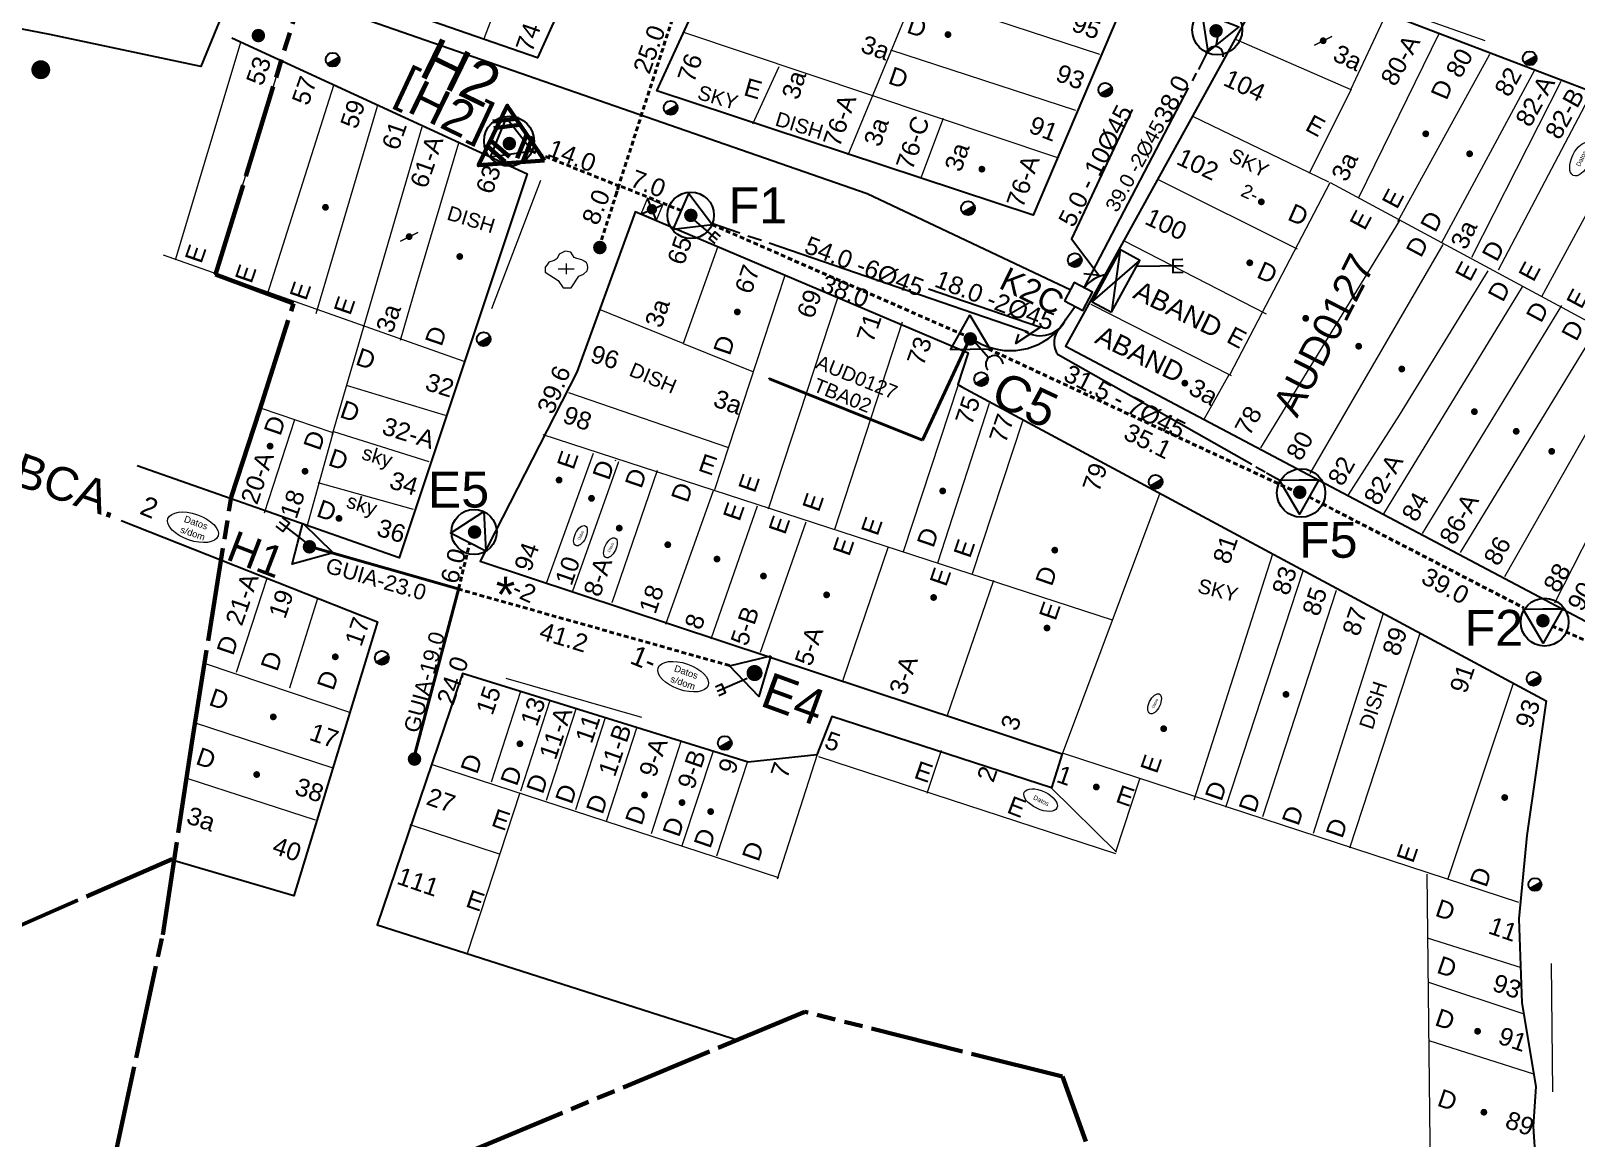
# Model space of a CAD drawing. Header units: inches. Extents: x 1659 to 2293, y 398 to 978.
# Drawn here: x 1875.3 to 2040.2, y 529.5 to 647.6 of the extents above; entities that cross this region are included whole.
import ezdxf

# ---------------------------------------------------------------- set-up
doc = ezdxf.new("R2010")
doc.units = ezdxf.units.IN
doc.header["$MEASUREMENT"] = 0
for name, pattern in [('TLSIGC_002', [0.8, 0.5, -0.3]), ('TLSIGC_004', [7, 4, -1, 1, -1]), ('TLSIGC_007', [28, 10, -1, 10, -1, 2, -1, 2, -1])]:
    doc.linetypes.add(name, pattern=pattern)
for name, color, linetype, lineweight in [('APUNTADOR EXISTENTE SECUNDARIO', 82, 'Continuous', 40), ('CABLE EXISTENTE AEREO SECUNDARIO', 82, 'TLSIGC_002', 40), ('CABLE EXISTENTE SUBTERRANEO SECUNDARIO', 82, 'Continuous', 40), ('CABLE PROYECTADO AEREO SECUNDARIO', 1, 'TLSIGC_002', 80), ('CAJA DE DISTRIBUCION EXISTENTE', 92, 'Continuous', 30), ('CAJA DE EMPALMES EXISTENTE PRINCIPAL', 82, 'Continuous', 30), ('CANALIZACION P.V.C. ALIGERADA EXISTENTE', 132, 'Continuous', 30), ('CANALIZACION TRADICIONAL EXISTENTE', 132, 'Continuous', 30), ('CASETA TELEFONICA LADATEL', 82, 'Continuous', 15), ('CLASIFICACION TIPO COMERCIAL TERCERA', 156, 'Continuous', 9), ('CLASIFICACION TIPO RESIDENCIAL C', 156, 'Continuous', 9), ('CLASIFICACION TIPO RESIDENCIAL D', 156, 'Continuous', 9), ('CLASIFICACION TIPO RESIDENCIAL E', 156, 'Continuous', 9), ('CLIENTES COMERCIALES TERCERA', 82, 'TLSIGC_004', 9), ('CLIENTES EXISTENTES DE DATOS', 7, 'Continuous', 13), ('CLIENTES RESIDENCIALES D', 82, 'TLSIGC_004', 9), ('CLIENTES RESIDENCIALES E', 82, 'TLSIGC_004', 9), ('CONEXION A TIERRA  DE TERMINAL EXISTENTE', 82, 'Continuous', 30), ('DESMONTAJES', 1, 'Continuous', 60), ('DISTRITO', 42, 'TLSIGC_007', 60), ('LINEAS DE ENERGIA DE BAJA TENSION', 102, 'TLSIGC_014', 20), ('LOTIFICACION 2003', 252, 'Continuous', 15), ('MEDIDAS ENTRE POSTES', 82, 'Continuous', 5), ('NOMBRE DE CALLES', 92, 'TLSIGC_017', 5), ('NUMEROS OFICIALES', 92, 'Continuous', 5), ('OBSTACULOS', 82, 'Continuous', 15), ('PLANIMETRIA 2003', 12, 'Continuous', 30), ('PLANO DE DETALLES', 253, 'Continuous', 30), ('POSTE DE ENERGIA ELECTRICA', 82, 'Continuous', 30), ('POSTES EXISTENTES SECUNDARIOS', 82, 'Continuous', 30), ('POZOS TRADICIONALES EXISTENTES', 132, 'Continuous', 30), ('RETENIDAS CON ANCLA EXISTENTESSECUNDARIAS', 82, 'Continuous', 30), ('SOLICITUDES PENSIENTES SIN DOMICILIO', 172, 'Continuous', 13), ('TERMINAL EXISTENTE EN POSTE', 82, 'Continuous', 30), ('TERMINAL PROYECTADA EN POSTE', 1, 'Continuous', 60)]:
    doc.layers.add(name, color=color, linetype=linetype, lineweight=lineweight)
doc.styles.get("Standard").update_dxf_attribs({"font": 'arial.ttf'})
doc.linetypes.add('TLSIGC_014', pattern='A,8,["\\\\\\",Standard,S=1,R=0,X=-1,Y=-0.5],1', length=9)
doc.linetypes.add('TLSIGC_017', pattern='A,0.5,["=",Standard,S=1.6,R=0,X=-0.2,Y=-0.8],0.5', length=1)

# ---------------------------------------------------------------- blocks, each defined once
blk = doc.blocks.new('G$C68750D7C')
at = {"layer": 'CLIENTES EXISTENTES DE DATOS'}
blk.add_ellipse((4.88, 2.45), major_axis=(4.88, 0.02), ratio=0.5027, dxfattribs=at)
at = {"layer": 'CLIENTES EXISTENTES DE DATOS', "insert": (2.85, 3.02), "char_height": 1.231, "width": 5.0142, "attachment_point": 1}
blk.add_mtext('Datos', dxfattribs=at)
blk = doc.blocks.new('DATOS SIN DOMICILIO')
at = {"layer": 'SOLICITUDES PENSIENTES SIN DOMICILIO', "color": 4}
blk.add_ellipse((-479.98, 2029.41), major_axis=(-0.01, 3.12), ratio=0.5027, dxfattribs=at)
at = {"layer": 'SOLICITUDES PENSIENTES SIN DOMICILIO', "color": 4, "insert": (-481.01, 2028.12), "char_height": 0.788, "width": 16.9626, "attachment_point": 1, "rotation": 90}
blk.add_mtext('Datos\\Ps/dom', dxfattribs=at)

msp = doc.modelspace()

# ---------------------------------------------------------------- hatches: boundary and pattern name
at = {"layer": 'CANALIZACION TRADICIONAL EXISTENTE'}
h = msp.add_hatch(color=256, dxfattribs=at)
edge = h.paths.add_edge_path()
edge.add_arc((1876.31, 643.44), 1.01, 0, 360)
at = {"layer": 'CASETA TELEFONICA LADATEL'}
h = msp.add_hatch(color=256, dxfattribs=at)
edge = h.paths.add_edge_path()
edge.add_arc((1941.53, 628.55), 0.559, 0, 360)
at = {"layer": 'CLIENTES COMERCIALES TERCERA'}
h = msp.add_hatch(color=256, dxfattribs=at)
edge = h.paths.add_edge_path()
edge.add_arc((2013.16, 646.53), 0.367, 0, 360)
h = msp.add_hatch(color=256, dxfattribs=at)
edge = h.paths.add_edge_path()
edge.add_arc((1915.62, 625.63), 0.367, 0, 360)
at = {"layer": 'CLIENTES RESIDENCIALES D'}
h = msp.add_hatch(color=256, dxfattribs=at)
edge = h.paths.add_edge_path()
edge.add_arc((1973.12, 647.19), 0.367, 0, 360)
h = msp.add_hatch(color=256, dxfattribs=at)
edge = h.paths.add_edge_path()
edge.add_arc((2028.79, 634.47), 0.367, 0, 360)
h = msp.add_hatch(color=256, dxfattribs=at)
edge = h.paths.add_edge_path()
edge.add_arc((1976.74, 632.83), 0.367, 0, 360)
h = msp.add_hatch(color=256, dxfattribs=at)
edge = h.paths.add_edge_path()
edge.add_arc((2006.56, 629.34), 0.367, 0, 360)
h = msp.add_hatch(color=256, dxfattribs=at)
edge = h.paths.add_edge_path()
edge.add_arc((1921.02, 623.51), 0.367, 0, 360)
h = msp.add_hatch(color=256, dxfattribs=at)
edge = h.paths.add_edge_path()
edge.add_arc((2005.33, 622.84), 0.367, 0, 360)
h = msp.add_hatch(color=256, dxfattribs=at)
edge = h.paths.add_edge_path()
edge.add_arc((1950.64, 617.6), 0.367, 0, 360)
h = msp.add_hatch(color=256, dxfattribs=at)
edge = h.paths.add_edge_path()
edge.add_arc((2016.95, 613.94), 0.367, 0, 360)
h = msp.add_hatch(color=256, dxfattribs=at)
edge = h.paths.add_edge_path()
edge.add_arc((2021.55, 611.51), 0.367, 0, 360)
h = msp.add_hatch(color=256, dxfattribs=at)
edge = h.paths.add_edge_path()
edge.add_arc((1998.4, 610), 0.367, 0, 360)
h = msp.add_hatch(color=256, dxfattribs=at)
edge = h.paths.add_edge_path()
edge.add_arc((2029.3, 606.96), 0.367, 0, 360)
h = msp.add_hatch(color=256, dxfattribs=at)
edge = h.paths.add_edge_path()
edge.add_arc((2033.76, 604.86), 0.367, 0, 360)
h = msp.add_hatch(color=256, dxfattribs=at)
edge = h.paths.add_edge_path()
edge.add_arc((2037.55, 602.72), 0.367, 0, 360)
h = msp.add_hatch(color=256, dxfattribs=at)
edge = h.paths.add_edge_path()
edge.add_arc((1904.51, 600.6), 0.367, 0, 360)
h = msp.add_hatch(color=256, dxfattribs=at)
edge = h.paths.add_edge_path()
edge.add_arc((1972.56, 598.5), 0.367, 0, 360)
h = msp.add_hatch(color=256, dxfattribs=at)
edge = h.paths.add_edge_path()
edge.add_arc((1935.08, 597.71), 0.367, 0, 360)
h = msp.add_hatch(color=256, dxfattribs=at)
edge = h.paths.add_edge_path()
edge.add_arc((1984.52, 592.18), 0.367, 0, 360)
h = msp.add_hatch(color=256, dxfattribs=at)
edge = h.paths.add_edge_path()
edge.add_arc((1971.59, 587.13), 0.367, 0, 360)
h = msp.add_hatch(color=256, dxfattribs=at)
edge = h.paths.add_edge_path()
edge.add_arc((1983.69, 583.87), 0.367, 0, 360)
h = msp.add_hatch(color=256, dxfattribs=at)
edge = h.paths.add_edge_path()
edge.add_arc((1996.14, 573.13), 0.367, 0, 360)
h = msp.add_hatch(color=256, dxfattribs=at)
edge = h.paths.add_edge_path()
edge.add_arc((1927.44, 571.52), 0.367, 0, 360)
h = msp.add_hatch(color=256, dxfattribs=at)
edge = h.paths.add_edge_path()
edge.add_arc((2032.53, 565.79), 0.367, 0, 360)
h = msp.add_hatch(color=256, dxfattribs=at)
edge = h.paths.add_edge_path()
edge.add_arc((1947.8, 564.29), 0.367, 0, 360)
h = msp.add_hatch(color=256, dxfattribs=at)
edge = h.paths.add_edge_path()
edge.add_arc((2030.31, 532.21), 0.367, 0, 360)
at = {"layer": 'CLIENTES RESIDENCIALES E'}
h = msp.add_hatch(color=256, dxfattribs=at)
edge = h.paths.add_edge_path()
edge.add_arc((2024.11, 636.6), 0.367, 0, 360)
h = msp.add_hatch(color=256, dxfattribs=at)
edge = h.paths.add_edge_path()
edge.add_arc((1906.69, 628.76), 0.367, 0, 360)
h = msp.add_hatch(color=256, dxfattribs=at)
edge = h.paths.add_edge_path()
edge.add_arc((2011.3, 616.92), 0.367, 0, 360)
h = msp.add_hatch(color=256, dxfattribs=at)
edge = h.paths.add_edge_path()
edge.add_arc((1900.78, 603.28), 0.367, 0, 360)
h = msp.add_hatch(color=256, dxfattribs=at)
edge = h.paths.add_edge_path()
edge.add_arc((1931.62, 599.66), 0.367, 0, 360)
h = msp.add_hatch(color=256, dxfattribs=at)
edge = h.paths.add_edge_path()
edge.add_arc((1908.13, 595.57), 0.367, 0, 360)
h = msp.add_hatch(color=256, dxfattribs=at)
edge = h.paths.add_edge_path()
edge.add_arc((1938.04, 594.53), 0.367, 0, 360)
h = msp.add_hatch(color=256, dxfattribs=at)
edge = h.paths.add_edge_path()
edge.add_arc((1943.22, 592.76), 0.367, 0, 360)
h = msp.add_hatch(color=256, dxfattribs=at)
edge = h.paths.add_edge_path()
edge.add_arc((1948.47, 591.23), 0.367, 0, 360)
h = msp.add_hatch(color=256, dxfattribs=at)
edge = h.paths.add_edge_path()
edge.add_arc((1953.43, 589.42), 0.367, 0, 360)
h = msp.add_hatch(color=256, dxfattribs=at)
edge = h.paths.add_edge_path()
edge.add_arc((1960.17, 587.41), 0.367, 0, 360)
h = msp.add_hatch(color=256, dxfattribs=at)
edge = h.paths.add_edge_path()
edge.add_arc((1907.74, 580.8), 0.367, 0, 360)
h = msp.add_hatch(color=256, dxfattribs=at)
edge = h.paths.add_edge_path()
edge.add_arc((2009.19, 576.79), 0.367, 0, 360)
h = msp.add_hatch(color=256, dxfattribs=at)
edge = h.paths.add_edge_path()
edge.add_arc((1901.12, 574.39), 0.367, 0, 360)
h = msp.add_hatch(color=256, dxfattribs=at)
edge = h.paths.add_edge_path()
edge.add_arc((1899.35, 568.24), 0.367, 0, 360)
h = msp.add_hatch(color=256, dxfattribs=at)
edge = h.paths.add_edge_path()
edge.add_arc((1988.95, 566.91), 0.367, 0, 360)
h = msp.add_hatch(color=256, dxfattribs=at)
edge = h.paths.add_edge_path()
edge.add_arc((1940.74, 566.06), 0.367, 0, 360)
h = msp.add_hatch(color=256, dxfattribs=at)
edge = h.paths.add_edge_path()
edge.add_arc((1944.74, 565.25), 0.367, 0, 360)
h = msp.add_hatch(color=256, dxfattribs=at)
edge = h.paths.add_edge_path()
edge.add_arc((2029.64, 540.85), 0.367, 0, 360)
at = {"layer": 'POSTE DE ENERGIA ELECTRICA'}
for points in [[(1908.1, 644.88), (1908.15, 644.79), (1908.17, 644.7), (1908.19, 644.62), (1908.2, 644.53), (1908.19, 644.4), (1908.17, 644.32), (1908.14, 644.23), (1908.1, 644.15), (1908.05, 644.07), (1908, 644.01), (1907.94, 643.95), (1907.86, 643.89), (1907.81, 643.86), (1907.72, 643.82), (1907.62, 643.79), (1907.5, 643.78), (1907.41, 643.78), (1907.31, 643.79), (1907.21, 643.82), (1907.15, 643.85), (1907.08, 643.88), (1906.99, 643.95), (1906.91, 644.02), (1906.86, 644.09), (1906.82, 644.14)], [(2035.85, 645.02), (2035.89, 644.93), (2035.92, 644.84), (2035.94, 644.76), (2035.94, 644.67), (2035.94, 644.54), (2035.92, 644.46), (2035.89, 644.37), (2035.84, 644.29), (2035.79, 644.21), (2035.75, 644.15), (2035.68, 644.09), (2035.61, 644.03), (2035.56, 644.01), (2035.47, 643.96), (2035.37, 643.93), (2035.25, 643.92), (2035.15, 643.92), (2035.05, 643.93), (2034.96, 643.96), (2034.89, 643.99), (2034.82, 644.02), (2034.73, 644.09), (2034.66, 644.16), (2034.6, 644.23), (2034.56, 644.28)], [(1990.55, 641.67), (1990.6, 641.58), (1990.62, 641.49), (1990.64, 641.41), (1990.65, 641.32), (1990.64, 641.19), (1990.62, 641.11), (1990.59, 641.02), (1990.55, 640.94), (1990.5, 640.86), (1990.46, 640.8), (1990.39, 640.74), (1990.31, 640.68), (1990.26, 640.65), (1990.17, 640.61), (1990.07, 640.58), (1989.95, 640.57), (1989.86, 640.57), (1989.76, 640.58), (1989.66, 640.61), (1989.6, 640.64), (1989.53, 640.67), (1989.44, 640.74), (1989.36, 640.81), (1989.31, 640.88), (1989.27, 640.93)], [(1944.17, 639.75), (1944.21, 639.66), (1944.24, 639.57), (1944.26, 639.49), (1944.27, 639.4), (1944.26, 639.27), (1944.24, 639.19), (1944.21, 639.1), (1944.17, 639.01), (1944.12, 638.94), (1944.07, 638.88), (1944.01, 638.82), (1943.93, 638.76), (1943.88, 638.73), (1943.79, 638.69), (1943.69, 638.66), (1943.57, 638.64), (1943.47, 638.65), (1943.38, 638.66), (1943.28, 638.69), (1943.21, 638.72), (1943.15, 638.75), (1943.06, 638.81), (1942.98, 638.89), (1942.93, 638.95), (1942.89, 639.01)], [(1975.9, 629.03), (1975.95, 628.95), (1975.97, 628.85), (1975.99, 628.77), (1976, 628.68), (1975.99, 628.55), (1975.97, 628.47), (1975.94, 628.38), (1975.9, 628.3), (1975.85, 628.22), (1975.81, 628.17), (1975.74, 628.1), (1975.66, 628.04), (1975.61, 628.02), (1975.52, 627.97), (1975.42, 627.94), (1975.3, 627.93), (1975.21, 627.93), (1975.11, 627.94), (1975.01, 627.97), (1974.95, 628), (1974.88, 628.03), (1974.79, 628.1), (1974.71, 628.17), (1974.66, 628.24), (1974.62, 628.3)], [(1987.29, 623.49), (1987.34, 623.4), (1987.37, 623.31), (1987.38, 623.23), (1987.39, 623.14), (1987.38, 623.01), (1987.37, 622.93), (1987.34, 622.84), (1987.29, 622.76), (1987.24, 622.68), (1987.2, 622.62), (1987.13, 622.56), (1987.05, 622.5), (1987, 622.47), (1986.92, 622.43), (1986.82, 622.4), (1986.69, 622.38), (1986.6, 622.39), (1986.5, 622.4), (1986.4, 622.43), (1986.34, 622.46), (1986.27, 622.49), (1986.18, 622.55), (1986.11, 622.63), (1986.05, 622.69), (1986.01, 622.75)], [(1924.21, 615.07), (1924.26, 614.98), (1924.29, 614.89), (1924.3, 614.81), (1924.31, 614.72), (1924.3, 614.59), (1924.29, 614.51), (1924.26, 614.42), (1924.21, 614.34), (1924.16, 614.26), (1924.12, 614.2), (1924.05, 614.14), (1923.97, 614.08), (1923.92, 614.06), (1923.84, 614.01), (1923.74, 613.98), (1923.61, 613.97), (1923.52, 613.97), (1923.42, 613.98), (1923.32, 614.01), (1923.26, 614.04), (1923.19, 614.07), (1923.1, 614.14), (1923.03, 614.21), (1922.97, 614.28), (1922.93, 614.33)], [(1977.31, 610.79), (1977.36, 610.7), (1977.39, 610.6), (1977.4, 610.53), (1977.41, 610.44), (1977.4, 610.31), (1977.39, 610.23), (1977.36, 610.14), (1977.31, 610.05), (1977.26, 609.98), (1977.22, 609.92), (1977.15, 609.86), (1977.08, 609.8), (1977.02, 609.77), (1976.94, 609.73), (1976.84, 609.7), (1976.72, 609.68), (1976.62, 609.69), (1976.52, 609.7), (1976.43, 609.73), (1976.36, 609.75), (1976.29, 609.79), (1976.2, 609.85), (1976.13, 609.93), (1976.07, 609.99), (1976.03, 610.05)], [(1995.92, 599.85), (1995.97, 599.77), (1995.99, 599.67), (1996.01, 599.59), (1996.02, 599.5), (1996.01, 599.37), (1995.99, 599.29), (1995.96, 599.2), (1995.92, 599.12), (1995.87, 599.04), (1995.83, 598.98), (1995.76, 598.92), (1995.68, 598.86), (1995.63, 598.84), (1995.54, 598.79), (1995.44, 598.76), (1995.32, 598.75), (1995.23, 598.75), (1995.13, 598.76), (1995.03, 598.79), (1994.97, 598.82), (1994.9, 598.85), (1994.81, 598.92), (1994.73, 598.99), (1994.68, 599.06), (1994.64, 599.11)], [(1913.35, 581.06), (1913.39, 580.97), (1913.42, 580.88), (1913.44, 580.8), (1913.45, 580.71), (1913.44, 580.58), (1913.42, 580.5), (1913.39, 580.41), (1913.35, 580.33), (1913.3, 580.25), (1913.25, 580.19), (1913.19, 580.13), (1913.11, 580.07), (1913.06, 580.04), (1912.97, 580), (1912.87, 579.97), (1912.75, 579.96), (1912.65, 579.96), (1912.55, 579.97), (1912.46, 580), (1912.39, 580.03), (1912.33, 580.06), (1912.23, 580.13), (1912.16, 580.2), (1912.1, 580.27), (1912.06, 580.32)], [(2036.26, 578.82), (2036.31, 578.73), (2036.33, 578.64), (2036.35, 578.56), (2036.36, 578.47), (2036.35, 578.34), (2036.33, 578.26), (2036.3, 578.17), (2036.26, 578.09), (2036.21, 578.01), (2036.17, 577.95), (2036.1, 577.89), (2036.02, 577.83), (2035.97, 577.81), (2035.88, 577.76), (2035.78, 577.73), (2035.66, 577.72), (2035.57, 577.72), (2035.47, 577.73), (2035.37, 577.76), (2035.31, 577.79), (2035.24, 577.82), (2035.15, 577.89), (2035.07, 577.96), (2035.02, 578.03), (2034.98, 578.08)], [(1949.94, 571.97), (1949.98, 571.88), (1950.01, 571.78), (1950.03, 571.71), (1950.04, 571.61), (1950.03, 571.49), (1950.01, 571.4), (1949.98, 571.32), (1949.94, 571.23), (1949.89, 571.16), (1949.84, 571.1), (1949.78, 571.04), (1949.7, 570.98), (1949.65, 570.95), (1949.56, 570.91), (1949.46, 570.88), (1949.34, 570.86), (1949.24, 570.87), (1949.15, 570.88), (1949.05, 570.91), (1948.98, 570.93), (1948.92, 570.97), (1948.83, 571.03), (1948.75, 571.1), (1948.7, 571.17), (1948.66, 571.23)], [(2036.36, 556.85), (2036.4, 556.77), (2036.42, 556.68), (2036.44, 556.61), (2036.45, 556.53), (2036.44, 556.41), (2036.42, 556.33), (2036.39, 556.25), (2036.36, 556.17), (2036.31, 556.1), (2036.27, 556.05), (2036.2, 555.99), (2036.13, 555.93), (2036.09, 555.91), (2036, 555.87), (2035.91, 555.84), (2035.8, 555.82), (2035.71, 555.83), (2035.62, 555.84), (2035.53, 555.87), (2035.47, 555.89), (2035.4, 555.92), (2035.32, 555.98), (2035.25, 556.05), (2035.2, 556.11), (2035.16, 556.17)]]:
    msp.add_hatch(color=256, dxfattribs=at).paths.add_polyline_path(points)
at = {"layer": 'POSTES EXISTENTES SECUNDARIOS'}
h = msp.add_hatch(color=256, dxfattribs=at)
edge = h.paths.add_edge_path()
edge.add_arc((2001.73, 647.59), 0.726, 0, 360)
h = msp.add_hatch(color=256, dxfattribs=at)
edge = h.paths.add_edge_path()
edge.add_arc((1899.53, 647.08), 0.726, 0, 360)
h = msp.add_hatch(color=256, dxfattribs=at)
edge = h.paths.add_edge_path()
edge.add_arc((1926.31, 635.56), 0.726, 0, 360)
h = msp.add_hatch(color=256, dxfattribs=at)
edge = h.paths.add_edge_path()
edge.add_arc((1945.68, 627.9), 0.726, 0, 360)
h = msp.add_hatch(color=256, dxfattribs=at)
edge = h.paths.add_edge_path()
edge.add_arc((1935.97, 624.47), 0.726, 0, 360)
h = msp.add_hatch(color=256, dxfattribs=at)
edge = h.paths.add_edge_path()
edge.add_arc((1975.5, 614.72), 0.726, 0, 360)
h = msp.add_hatch(color=256, dxfattribs=at)
edge = h.paths.add_edge_path()
edge.add_arc((2010.66, 598.36), 0.726, 0, 360)
h = msp.add_hatch(color=256, dxfattribs=at)
edge = h.paths.add_edge_path()
edge.add_arc((1922.6, 594.11), 0.726, 0, 360)
h = msp.add_hatch(color=256, dxfattribs=at)
edge = h.paths.add_edge_path()
edge.add_arc((1904.98, 592.54), 0.726, 0, 360)
h = msp.add_hatch(color=256, dxfattribs=at)
edge = h.paths.add_edge_path()
edge.add_arc((2036.61, 584.65), 0.726, 0, 360)
h = msp.add_hatch(color=256, dxfattribs=at)
edge = h.paths.add_edge_path()
edge.add_arc((1952.48, 579.07), 0.86, 0, 360)
h = msp.add_hatch(color=256, dxfattribs=at)
edge = h.paths.add_edge_path()
edge.add_arc((1916.19, 569.89), 0.726, 0, 360)

# ---------------------------------------------------------------- linework, layer by layer
at = {"layer": 'APUNTADOR EXISTENTE SECUNDARIO'}
for points in [[(1970.42, 603.93), (1975.37, 614.61)], [(1954.07, 610.45), (1954.07, 610.45), (1970.42, 603.93)]]:
    msp.add_lwpolyline(points, dxfattribs=at)
at = {"layer": 'CABLE EXISTENTE AEREO SECUNDARIO'}
for p, q in [((1944.92, 652.6), (1937.66, 630.07)), ((1928.68, 634.77), (1938.21, 630.96)), ((1974.8, 615.14), (1947.85, 626.96)), ((1977.43, 613.65), (2010.23, 598.41)), ((2011.65, 597.86), (2034.59, 586.02)), ((1920.9, 588.07), (1922.1, 592.98)), ((1920.83, 588.04), (1950.03, 579.8)), ((2037.56, 584.11), (2058.54, 574.99))]:
    msp.add_line(p, q, dxfattribs=at)
msp.add_lwpolyline([(1944.65, 628.41), (1938.01, 631.09), (1935.9, 624.5), (1935.9, 624.5)], dxfattribs=at)
at = {"layer": 'CABLE EXISTENTE SUBTERRANEO SECUNDARIO'}
for p, q in [((1920.86, 588.07), (1905.61, 592.4)), ((1920.93, 588.11), (1916.12, 570.03))]:
    msp.add_line(p, q, dxfattribs=at)
at = {"layer": 'CAJA DE DISTRIBUCION EXISTENTE'}
for p, q in [((1990.59, 617.58), (1991.54, 624.21)), ((1988.53, 618.7), (1993.6, 623.07))]:
    msp.add_line(p, q, dxfattribs=at)
msp.add_lwpolyline([(1990.58, 617.57), (1993.6, 623.08), (1991.53, 624.21), (1988.51, 618.69), (1990.58, 617.57)], dxfattribs=at)
at = {"layer": 'CAJA DE EMPALMES EXISTENTE PRINCIPAL'}
for centre, radius in [((2001.85, 647.69), 2.67), ((1926.28, 635.81), 2.67), ((1945.67, 627.91), 2.48), ((2010.81, 598.28), 2.58), ((1922.55, 594.12), 2.41), ((2036.79, 584.5), 2.55)]:
    msp.add_circle(centre, radius, dxfattribs=at)
at = {"layer": 'CANALIZACION P.V.C. ALIGERADA EXISTENTE'}
for p, q in [((2000.82, 645.38), (1999.86, 643.48)), ((1987.66, 620.18), (1998.78, 641.5)), ((1999.62, 643.08), (1999.19, 642.24)), ((1947.82, 627.1), (1950.92, 626.04)), ((1951.77, 625.73), (1953.23, 625.24)), ((1954.03, 624.98), (1981.68, 615.46)), ((1986.61, 618.08), (1985.02, 615.84)), ((1984.89, 613.06), (2005.56, 601.35)), ((2006.96, 600.51), (2005.99, 601.02)), ((2008.53, 599.62), (2007.1, 600.41))]:
    msp.add_line(p, q, dxfattribs=at)
msp.add_lwpolyline([(1986.22, 619.91), (1964.51, 630.21), (1906.44, 650.37), (1897.37, 653.53), (1893.39, 643.77), (1877.27, 647.19), (1866.93, 649.18), (1864.07, 647.43), (1853.86, 649.61)], dxfattribs=at)
for centre, radius, start, end in [((1990.48, 618.13), 3.46, 97, 143), ((1982.97, 618.09), 3.03, 238, 335), ((1979.76, 620.53), 7.06, 239, 321), ((1986.64, 614.33), 2.2, 135, 217)]:
    msp.add_arc(centre, radius, start, end, dxfattribs=at)
at = {"layer": 'CANALIZACION TRADICIONAL EXISTENTE'}
for points in [[(1992.79, 639.19), (1986.31, 625.39), (1989.26, 621.47), (1987.61, 621.68)], [(1971.03, 620.07), (1983, 615.99), (1980.36, 614.24), (1980.7, 615.23)]]:
    msp.add_lwpolyline(points, dxfattribs=at)
at = {"layer": 'CASETA TELEFONICA LADATEL'}
msp.add_lwpolyline([(1942, 627.39), (1942.69, 629.02), (1941.07, 629.72), (1940.37, 628.09), (1942, 627.39)], dxfattribs=at)
at = {"layer": 'CLIENTES COMERCIALES TERCERA'}
for p, q in [((2012.24, 646.06), (2014.09, 647)), ((1914.7, 625.16), (1916.55, 626.09))]:
    msp.add_line(p, q, dxfattribs=at)
for points in [[(2012.24, 646.06), (2014.09, 647), (2012.24, 646.06), (2012.24, 646.06)], [(1914.7, 625.16), (1916.55, 626.09), (1914.7, 625.16), (1914.7, 625.16)]]:
    msp.add_lwpolyline(points, dxfattribs=at)
at = {"layer": 'CONEXION A TIERRA  DE TERMINAL EXISTENTE'}
for p, q in [((1948.54, 625.28), (1945.86, 627.57)), ((1998.21, 622.52), (1993.24, 622.44)), ((1948.49, 577.12), (1951.69, 578.53))]:
    msp.add_line(p, q, dxfattribs=at)
for points in [[(1948.85, 625.64), (1948.26, 626.14), (1947.64, 625.41), (1948.23, 624.91)], [(1998.2, 623.19), (1997.11, 623.17), (1997.13, 621.82), (1998.22, 621.84)], [(1948.68, 576.69), (1949.39, 577), (1949, 577.87), (1948.3, 577.56)]]:
    msp.add_lwpolyline(points, dxfattribs=at)
at = {"layer": 'DESMONTAJES'}
for p, q in [((1924.56, 637.9), (1927.32, 638.25)), ((1924.65, 637.21), (1927.4, 637.56)), ((1927.15, 633.99), (1928.19, 636.57)), ((1923.79, 635.44), (1925.88, 633.61)), ((1924.24, 635.96), (1926.33, 634.14)), ((1927.8, 633.73), (1928.83, 636.31))]:
    msp.add_line(p, q, dxfattribs=at)
at = {"layer": 'DISTRITO'}
msp.add_line((1890.34, 559.22), (1870.16, 550.42), dxfattribs=at)
msp.add_lwpolyline([(2226.88, 566.93), (2215.4, 551.72), (2073.47, 516.51), (2067.35, 514.18), (2045.86, 508.96), (2034.65, 494.4), (1997.32, 502.74), (1985.34, 536.01), (1957.83, 542.94), (1912.01, 523.82), (1884.17, 527.27), (1889.32, 551.15), (1892.43, 571.64), (1896.62, 597.84), (1899.67, 607.19), (1903.29, 618.51), (1894.96, 621.58), (1903.34, 648.9), (1910.61, 669.72), (1919.85, 668.48), (1957.32, 750.72)], dxfattribs=at)
at = {"layer": 'LINEAS DE ENERGIA DE BAJA TENSION'}
for p, q in [((2019.03, 650.57), (2030.43, 646.54)), ((1924.46, 617.97), (1929.68, 631.66)), ((1925.94, 578.53), (1940.43, 574.37)), ((2037.68, 534.39), (2037.54, 548.07))]:
    msp.add_line(p, q, dxfattribs=at)
at = {"layer": 'LOTIFICACION 2003'}
for p, q in [((1985.86, 691.09), (1962.45, 634.33)), ((1923.61, 646.76), (1926.54, 654.33)), ((1989.34, 645.08), (1969.5, 651.56)), ((1897.66, 646.44), (1890.66, 623.12)), ((1944.9, 647.43), (1984.71, 634.11)), ((2025.53, 647.35), (2016.92, 629.77)), ((1986.76, 639.09), (1967.03, 645.54)), ((2030.92, 645.06), (2021.08, 627.22)), ((1952.29, 637.65), (1955.1, 643.79)), ((2035.71, 643.39), (2025.79, 624.97)), ((1907.53, 641.74), (1900.47, 619.44)), ((2038.51, 642.18), (2028.98, 623.4)), ((2016.15, 641.37), (2011.65, 632.35)), ((2041.81, 640.99), (2031.83, 622.07)), ((1912.19, 639.51), (1905.67, 617.4)), ((1970.21, 631.82), (1972.65, 638.26)), ((1999.16, 638.52), (2013.74, 631.47)), ((2047.04, 638.76), (2036.45, 619.22)), ((1907.41, 604.45), (1917, 637.36)), ((1995.63, 631.7), (2010.37, 624.34)), ((2006.51, 603.09), (2021.33, 627.34)), ((1991.86, 625.23), (2007.09, 617.41)), ((1889.37, 623.68), (1921.46, 612.35)), ((2011.78, 600.36), (2025.95, 624.81)), ((1955.68, 621.37), (1948.22, 598.63)), ((2019.62, 596.05), (2034.44, 620.29)), ((1961.32, 619.08), (1953.93, 596.56)), ((1988.35, 618.42), (2003.33, 610.81)), ((2023.77, 593.97), (2038.62, 618.3)), ((1968.24, 616.49), (1961.02, 594.38)), ((2027.83, 591.92), (2042.49, 616.01)), ((1944.86, 614.23), (1952.36, 611.19)), ((2032.54, 589.36), (2046.61, 614.15)), ((2003.09, 610.89), (2000.41, 606.13)), ((2037.9, 586.57), (2050.6, 611.63)), ((1908.91, 609.78), (1919.45, 606.57)), ((1932.61, 608.99), (1949.59, 603.16)), ((1974.2, 609.81), (1968.33, 591.99)), ((1896.68, 597.55), (1899.98, 607.66)), ((1907.42, 604.73), (1899.87, 607.29)), ((1977.5, 607.83), (1972.01, 590.78)), ((1900.18, 596.17), (1903.43, 606.13)), ((1981.09, 605.93), (1975.72, 589.64)), ((1904.76, 594.84), (1907.54, 604.85)), ((1907.53, 604.84), (1917.72, 601.63)), ((1929.89, 604.51), (1990.66, 584.76)), ((1930.26, 588.65), (1935.31, 602.54)), ((1933.05, 587.74), (1938, 601.65)), ((1937.28, 586.58), (1942.11, 600.7)), ((1937.63, 601.78), (1937.6, 601.68)), ((1905.88, 599.41), (1916.06, 596.54)), ((1943.01, 584.29), (1948.09, 598.56)), ((1985.35, 570.45), (1995.76, 598.31)), ((1947.85, 582.71), (1952.79, 596.91)), ((1953.13, 581.28), (1957.99, 595.21)), ((1961.9, 578.23), (1966.79, 592.56)), ((2007.74, 591.74), (1999.36, 565.52)), ((1900.42, 589.16), (1897.15, 579.13)), ((1973.05, 574.47), (1978, 588.99)), ((2011, 589.94), (2002.75, 564.71)), ((2014.53, 587.87), (2006.67, 563.72)), ((1905.83, 587.02), (1902.86, 577.45)), ((2019.54, 585.31), (2012.1, 561.94)), ((2023.5, 583.39), (2015.98, 560.39)), ((1909.4, 574.82), (1893.77, 580.09)), ((2033.42, 577.95), (2026.47, 557.1)), ((1927.5, 577.09), (1924.37, 567.42)), ((1930.64, 576.15), (1927.5, 566.45)), ((1933.42, 575.2), (1930.24, 565.46)), ((1936.55, 574.28), (1933.38, 564.48)), ((1907.52, 568.92), (1892.6, 573.8)), ((1939.93, 573.28), (1936.66, 563.24)), ((1944.66, 571.87), (1941.44, 561.93)), ((1948.01, 570.64), (1944.72, 560.63)), ((1972.38, 570.8), (1970.87, 566.23)), ((1951.71, 569.62), (1948.42, 559.53)), ((1959.16, 570.39), (1954.89, 557.08)), ((1959.31, 570.15), (1991, 559.83)), ((1985.43, 570.51), (2034, 554.64)), ((1905.62, 563.36), (1892.03, 567.8)), ((1927.42, 566.29), (1921.82, 549.14)), ((1984.08, 566.85), (1991.12, 559.96)), ((1915.69, 562.9), (1925.21, 559.79)), ((2024.22, 557.61), (2024.77, 510.55)), ((2034.31, 547.63), (2024.31, 550.8)), ((2034.5, 542.7), (2024.44, 546.04)), ((2035.63, 536.29), (2024.46, 539.83))]:
    msp.add_line(p, q, dxfattribs=at)
for points in [[(2003.89, 646.65), (2016.13, 641.34), (2019.86, 649.3)], [(1901.88, 644.16), (1894.84, 621.52), (1894.84, 621.52)], [(1920.87, 635.62), (1916.42, 620.55), (1916.42, 620.55), (1914.67, 614.55)], [(2003.22, 610.96), (2013.92, 631.41), (2050.53, 611.66)], [(1948.57, 624.57), (1944.86, 614.23), (1935.95, 617.86)], [(2015.87, 598.09), (2021.32, 606.59), (2030.78, 621.99)], [(1918.08, 569.32), (1955.04, 557.24), (1955.04, 557.24)], [(1991.04, 559.98), (1993.59, 567.78), (1993.59, 567.78)]]:
    msp.add_lwpolyline(points, dxfattribs=at)
at = {"layer": 'OBSTACULOS'}
for p, q in [((1931.52, 622.18), (1933.23, 622.18)), ((1932.37, 622.75), (1932.37, 621.61))]:
    msp.add_line(p, q, dxfattribs=at)
msp.add_lwpolyline([(1930.13, 622.39), (1930.14, 621.85), (1931.54, 620.94), (1932.07, 620.16), (1932.91, 620.18), (1933.73, 621.41), (1934.24, 621.61), (1934.62, 622), (1934.69, 622.31), (1934.67, 622.61), (1934.54, 622.85), (1934.36, 622.97), (1934.04, 623.15), (1933.53, 623.31), (1933.23, 623.41), (1932.89, 623.96), (1932.26, 624.08), (1931.64, 623.76), (1931.41, 623.29), (1931.1, 623.08), (1930.51, 622.91), (1930.32, 622.6), (1930.13, 622.39)], dxfattribs=at)
at = {"layer": 'PLANIMETRIA 2003'}
for points in [[(1943.65, 720.64), (1960.36, 713.34), (1929.3, 644.71), (1899.28, 655.14)], [(1973.75, 709.89), (2011.07, 695.72), (1982.22, 627.91), (1942.04, 641.18), (1973.56, 709.87)], [(2007.88, 654.23), (1985.65, 613.94), (2044.26, 582.97), (2071.96, 629.58), (2008.31, 653.88)], [(1896.7, 646.85), (1928.21, 632.34), (1914.55, 591.36), (1886.61, 601.18)], [(1939.77, 628.34), (1933.52, 611.17), (1923.21, 591.01), (1985.31, 570.44), (1984.16, 566.83), (1960.71, 574.42), (1959.14, 570.33), (1951.79, 569.57), (1921.31, 579.02), (1912.21, 552.2), (1950.85, 539.85)], [(1939.74, 628.33), (1975.29, 613.25), (1974.18, 609.85), (1974.6, 609.6), (2036.94, 576.11), (2034.9, 561.72), (2034.05, 552.85), (2034.37, 543.89), (2035.87, 534.96), (2035.58, 530.69), (2036.07, 523.03), (2036.53, 514.79), (2036.25, 506.76), (2035.17, 494.5)], [(1884.87, 595.34), (1912.24, 584.54), (1903.3, 555.29), (1890.58, 559.04)]]:
    msp.add_lwpolyline(points, dxfattribs=at)
at = {"layer": 'PLANO DE DETALLES'}
for p, q in [((1940.41, 628.07), (1942.66, 629.02)), ((1941.07, 629.68), (1941.99, 627.34))]:
    msp.add_line(p, q, dxfattribs=at)
at = {"layer": 'POSTE DE ENERGIA ELECTRICA'}
for centre, radius in [((1907.46, 644.51), 0.74), ((2035.2, 644.65), 0.74), ((1989.91, 641.3), 0.74), ((1943.53, 639.38), 0.74), ((1975.26, 628.66), 0.74), ((1986.65, 623.12), 0.74), ((1923.57, 614.7), 0.74), ((1976.67, 610.42), 0.74), ((1995.28, 599.48), 0.74), ((1912.71, 580.69), 0.74), ((2035.62, 578.45), 0.74), ((1949.3, 571.6), 0.74), ((2035.76, 556.51), 0.689)]:
    msp.add_circle(centre, radius, dxfattribs=at)
at = {"layer": 'POZOS TRADICIONALES EXISTENTES'}
msp.add_lwpolyline([(1985.57, 618.79), (1987.52, 617.76), (1988.55, 619.71), (1986.6, 620.73), (1985.57, 618.79)], dxfattribs=at)
at = {"layer": 'RETENIDAS CON ANCLA EXISTENTESSECUNDARIAS'}
for p, q in [((2001.73, 645.9), (2002.12, 648.15)), ((1977.45, 612.71), (1975.94, 614.42))]:
    msp.add_line(p, q, dxfattribs=at)
for centre, start, end in [((2001.58, 644.99), 350, 170), ((1978.07, 612.02), 0, 221)]:
    msp.add_arc(centre, 0.924, start, end, dxfattribs=at)
at = {"layer": 'TERMINAL EXISTENTE EN POSTE'}
msp.add_line((1901.75, 595.19), (1905.11, 592.61), dxfattribs=at)
for points in [[(2000.24, 649.54), (2004.16, 648), (2000.88, 645.37), (2000.56, 647.46), (2000.24, 649.54)], [(1926, 638.32), (1928.77, 634.74), (1924.29, 634.12), (1925.15, 636.23), (1926, 638.32)], [(1943.81, 626.39), (1945.48, 630.25), (1948, 626.88), (1945.9, 626.63), (1943.81, 626.39)], [(1973.4, 613.56), (1975.46, 617.24), (1977.62, 613.62), (1975.5, 613.59), (1973.4, 613.56)], [(2012.71, 599.69), (2010.63, 596.02), (2008.49, 599.65), (2010.61, 599.67), (2012.71, 599.69)], [(1901.4, 594.73), (1902.14, 594.17), (1902.84, 595.08), (1902.1, 595.65)], [(1923.79, 592.09), (1920.05, 594.01), (1923.58, 596.31), (1923.69, 594.19), (1923.79, 592.09)], [(1904.28, 595.07), (1907.5, 591.89), (1903.14, 590.68), (1903.71, 592.88), (1904.28, 595.07)], [(2038.71, 585.93), (2036.64, 582.27), (2034.5, 585.89), (2036.61, 585.91), (2038.71, 585.93)], [(1954.22, 580.9), (1952.92, 576.56), (1949.8, 579.85), (1952.02, 580.38), (1954.22, 580.9)]]:
    msp.add_lwpolyline(points, dxfattribs=at)
at = {"layer": 'TERMINAL PROYECTADA EN POSTE'}
msp.add_lwpolyline([(1930.05, 633.76), (1923.03, 633.25), (1926.08, 639.59), (1928.07, 636.67), (1930.05, 633.76)], dxfattribs=at)

# ---------------------------------------------------------------- block references
at = {"layer": 'CLIENTES EXISTENTES DE DATOS', "lineweight": 40, "ltscale": 8}
for p, xscale, yscale, zscale, rotation in [((2040.71, 631.74), 0.3959896034541514, 0.3959896034541514, 0.3959896034541514, 64.19453256506495), ((1933.92, 592.42), 0.2378777586255997, 0.2378777586255997, 0.2378777586255997, 64.1945325650649), ((1937.12, 591.13), 0.2378777586255996, 0.2378777586255996, 0.2378777586255996, 64.1945325650649), ((1995.19, 574.49), 0.2378777586255997, 0.2378777586255997, 0.2378777586255997, 64.1945325650649), ((1980.85, 565.48), 0.3959896034541513, 0.3959896034541513, 0.3959896034541513, 334.1945325650649)]:
    msp.add_blockref('G$C68750D7C', p, dxfattribs=dict(at, xscale=xscale, yscale=yscale, zscale=zscale, rotation=rotation))
at = {"layer": 'SOLICITUDES PENSIENTES SIN DOMICILIO', "lineweight": 40, "ltscale": 8, "xscale": 0.9063072707661864, "yscale": 0.9063072707661864, "zscale": 0.9063072707661864, "rotation": 250.6004589941807}
for p in [(13.22, 795.23), (65.53, 779.29)]:
    msp.add_blockref('DATOS SIN DOMICILIO', p, dxfattribs=at)

# ---------------------------------------------------------------- texts
at = {"layer": 'CABLE PROYECTADO AEREO SECUNDARIO'}
msp.add_text('[     ]', height=3.827, rotation=335, dxfattribs=at).set_placement((1913.99, 640.48))
at = {"layer": 'CANALIZACION P.V.C. ALIGERADA EXISTENTE'}
for s, height, rotation, p in [('54.0 -6Ø45', 1.906, 339, (1957.64, 623.97)), ('18.0 -2Ø45', 1.906, 339, (1971.56, 620.34)), ('31.5 - 7Ø45', 1.9064, 333, (1985.3, 610.38))]:
    msp.add_text(s, height=height, rotation=rotation, dxfattribs=at).set_placement(p)
at = {"layer": 'CANALIZACION TRADICIONAL EXISTENTE'}
for s, height, rotation, p in [('5.0 - 10Ø45', 1.9064, 63, (1986.51, 626.5)), ('39.0 -2Ø45', 1.531, 61, (1991.17, 628.12)), ('K2C', 2.551, 334, (1978.41, 620.2))]:
    msp.add_text(s, height=height, rotation=rotation, dxfattribs=at).set_placement(p)
at = {"layer": 'CLASIFICACION TIPO COMERCIAL TERCERA'}
for rotation, p in [(341, (1963.68, 645.37)), (335, (2014.05, 644.49)), (73, (1957.16, 640.13)), (71, (1965.88, 635.1)), (71, (1974.5, 632.42)), (64, (2015.65, 631.36)), (64, (2028.38, 624.11)), (71, (1942.52, 615.77)), (71, (1913.82, 615.21)), (331, (1998.65, 608.95)), (341, (1947.94, 607.57)), (341, (1891.72, 563.09))]:
    msp.add_text('3a', height=1.906, rotation=rotation, dxfattribs=at).set_placement(p)
at = {"layer": 'CLASIFICACION TIPO RESIDENCIAL C'}
for s, rotation, p in [('SKY', 344, (1946.27, 640.34)), ('DISH', 343, (1954.57, 637.52)), ('SKY', 334, (2002.96, 633.75)), ('DISH', 343, (1919.54, 627.48)), ('DISH', 337, (1938.97, 610.85)), ('sky', 343, (1910.45, 601.92)), ('sky', 343, (1908.8, 596.77)), ('SKY', 346, (1999.65, 587.68)), ('DISH', 72, (2018.43, 572.94))]:
    msp.add_text(s, height=1.549, rotation=rotation, dxfattribs=at).set_placement(p)
at = {"layer": 'CLASIFICACION TIPO RESIDENCIAL D'}
for s, height, rotation, p in [('D', 1.91, 341, (1968.6, 647.43)), ('D', 1.91, 341, (1966.62, 642.01)), ('D', 1.91, 67, (2026.33, 640.09)), ('D', 1.91, 336, (2009.24, 627.48)), ('D', 1.91, 62, (2025.12, 625.97)), ('D', 1.91, 62, (2023.59, 623.29)), ('D', 1.91, 62, (2031.7, 622.84)), ('D', 1.91, 336, (2005.94, 621.32)), ('ABAND', 2.078, 333.9226, (1992.73, 619.15)), ('D', 1.91, 62, (2036.41, 616.32)), ('D', 1.91, 71, (1919.07, 613.83)), ('ABAND', 2.078, 333.9226, (1988.67, 614.36)), ('D', 1.91, 62, (2040.18, 614.36)), ('D', 1.91, 71, (1949.83, 612.85)), ('D', 1.91, 71, (1906.09, 602.69)), ('D', 1.91, 71, (1936.94, 599.54)), ('D', 1.91, 71, (1971.56, 592.34)), ('D', 1.91, 71, (1984.2, 588.23)), ('D', 1.91, 71, (1927.11, 566.91)), ('D', 1.91, 71, (2030.56, 556.1)), ('D', 1.91, 341, (2025.21, 532.94))]:
    msp.add_text(s, height=height, rotation=rotation, dxfattribs=at).set_placement(p)
at = {"layer": 'CLASIFICACION TIPO RESIDENCIAL E'}
for s, rotation, p in [('E', 344, (1951.21, 640.75)), ('E', 332, (2011.12, 637.05)), ('E', 62, (2021.03, 628.46)), ('E', 62, (2017.58, 626.19)), ('E', 71, (1893.44, 622.66)), ('E', 71, (1898.79, 620.53)), ('E', 62, (2028.84, 620.71)), ('E', 62, (2035.6, 620.7)), ('E', 71, (1904.62, 618.71)), ('D', 62, (2032.33, 618.54)), ('E', 62, (2040.71, 617.8)), ('E', 71, (1909.33, 617.14)), ('E', 332, (2002.71, 614.45)), ('D', 341, (1909.78, 612.01)), ('D', 341, (1908.1, 606.41)), ('D', 71, (1901.87, 604.28)), ('D', 341, (1906.86, 601.27)), ('E', 71, (1933.15, 600.66)), ('E', 341, (1946.35, 600.71)), ('D', 71, (1940.4, 598.66)), ('E', 71, (1952.5, 598.19)), ('D', 71, (1945.33, 597.14)), ('D', 341, (1905.61, 595.82)), ('E', 71, (1950.87, 595.16)), ('E', 71, (1959.34, 596.15)), ('E', 71, (1955.73, 593.74)), ('E', 71, (1965.6, 593.6)), ('E', 71, (1962.58, 591.43)), ('E', 71, (1975.47, 591.22)), ('E', 71, (1972.92, 588.19)), ('E', 71, (1984.59, 584.56)), ('D', 71, (1896.83, 580.84)), ('D', 71, (1901.53, 579.14)), ('D', 71, (1907.53, 577.1)), ('D', 341, (1894.13, 575.69)), ('D', 341, (1892.73, 569.39)), ('D', 71, (1922.86, 568.19)), ('E', 341, (1969.38, 567.92)), ('E', 71, (1995.41, 568.24)), ('D', 71, (1929.87, 566.07)), ('D', 71, (2002.3, 565.29)), ('D', 71, (1932.96, 564.97)), ('D', 71, (1936.25, 563.89)), ('E', 339, (1979.29, 564.22)), ('E', 341, (1990.9, 565.36)), ('D', 71, (2005.9, 564.02)), ('E', 341, (1924.27, 562.82)), ('D', 71, (1940.42, 562.71)), ('D', 71, (2010.51, 562.67)), ('D', 71, (1944.41, 561.46)), ('D', 71, (1947.75, 560.25)), ('D', 71, (2015.19, 561.33)), ('D', 71, (1952.9, 558.85)), ('E', 71, (2022.75, 558.69)), ('E', 341, (1921.54, 554.19)), ('D', 341, (2024.99, 553.2)), ('D', 341, (2025.16, 547.13)), ('D', 341, (2024.96, 541.53))]:
    msp.add_text(s, height=1.91, rotation=rotation, dxfattribs=at).set_placement(p)
at = {"layer": 'CLIENTES RESIDENCIALES D'}
msp.add_text('2-', height=1.43, rotation=336, dxfattribs=at).set_placement((2004.25, 630.02))
at = {"layer": 'DISTRITO'}
msp.add_text('AUD0127', height=3.061, rotation=63, dxfattribs=at).set_placement((2010.38, 606.19))
at = {"layer": 'MEDIDAS ENTRE POSTES'}
for s, height, rotation, p in [('25.0', 1.906, 70, (1941.25, 642.86)), ('38.0', 1.906, 63, (1996.65, 637.57)), ('14.0', 1.906, 339, (1930.25, 634.31)), ('7.0', 1.906, 339, (1939.06, 631.06)), ('8.0', 1.906, 68, (1935.75, 626.72)), ('38.0', 1.906, 339, (1959.38, 619.86)), ('39.6', 1.906, 68, (1930.97, 606.55)), ('AUD0127', 1.505, 337.9465, (1958.88, 611.65)), ('TBA02', 1.505, 337.9465, (1958.62, 609.2)), ('35.1', 1.906, 334, (1991.71, 604.11)), ('6.0', 1.906, 75, (1920.77, 588.47)), ('GUIA-23.0', 1.668, 344, (1906.57, 589.82)), ('39.0', 1.906, 332, (2023.47, 588.75)), ('-2', 1.906, 336, (1926.44, 587.43)), ('41.2', 1.906, 343, (1929.38, 582.74)), ('GUIA-19.0', 1.668, 75, (1916.62, 572.57)), ('24.0', 1.906, 71, (1920.32, 575.52))]:
    msp.add_text(s, height=height, rotation=rotation, dxfattribs=at).set_placement(p)
at = {"layer": 'NOMBRE DE CALLES'}
msp.add_text('PRV. CANTERA BCA.', height=3.5745, rotation=341, dxfattribs=at).set_placement((1836.89, 611.73))
at = {"layer": 'NUMEROS OFICIALES'}
for s, height, rotation, p in [('74', 1.906, 71, (1928.74, 645.19)), ('95', 1.906, 340, (1986.18, 647.64)), ('80-A', 1.906, 61, (2020.85, 641.54)), ('53', 1.906, 71, (1899.97, 641.62)), ('76', 1.906, 71, (1946, 641.94)), ('80', 1.906, 61, (2027.81, 642.41)), ('93', 1.906, 339, (1984.47, 642.32)), ('104', 1.906, 335, (2002.37, 641.84)), ('82', 1.906, 61, (2033, 640.4)), ('57', 1.906, 71, (1904.85, 639.51)), ('82-A', 1.906, 61, (2035.24, 637.19)), ('82-B', 1.906, 61, (2038.39, 635.85)), ('59', 1.906, 71, (1910.02, 637.01)), ('76-A', 1.906, 71, (1961.54, 635.07)), ('76-C', 1.906, 71, (1969.32, 632.62)), ('91', 1.906, 339, (1981.61, 636.79)), ('61', 1.906, 71, (1914.45, 634.72)), ('61-A', 1.906, 71, (1917.47, 630.66)), ('102', 1.906, 335, (1997.37, 633.43)), ('63', 1.906, 71, (1924.48, 630.04)), ('76-A', 1.906, 71, (1981.11, 628.58)), ('100', 1.906, 335, (1993.99, 627.04)), ('65', 1.906, 71, (1944.91, 622.47)), ('67', 1.906, 71, (1952.12, 619.39)), ('69', 1.906, 71, (1958.74, 616.76)), ('71', 1.906, 71, (1965.11, 614.21)), ('96', 1.906, 343, (1934.82, 612.3)), ('73', 1.906, 71, (1970.49, 611.73)), ('32', 1.906, 343, (1917.2, 609.31)), ('75', 1.906, 71, (1975.64, 605.4)), ('98', 1.906, 341, (1931.88, 605.84)), ('78', 1.906, 61, (2005.28, 604.26)), ('32-A', 1.906, 343, (1912.59, 604.6)), ('77', 1.906, 71, (1979.26, 603.48)), ('80', 1.906, 61, (2010.77, 601.57)), ('20-A', 1.906, 71, (1899.39, 596.93)), ('82', 1.906, 61, (2015.21, 598.88)), ('82-A', 1.906, 61, (2019.05, 596.81)), ('34', 1.906, 343, (1913.37, 598.83)), ('79', 1.906, 71, (1989.22, 598.26)), ('18', 1.906, 71, (1903.58, 595.4)), ('84', 1.906, 61, (2023.1, 595.06)), ('86-A', 1.906, 61, (2027.12, 592.6)), ('36', 1.906, 343, (1912.03, 593.77)), ('86', 1.906, 61, (2031.85, 590.36)), ('94', 1.906, 71, (1928.58, 589.77)), ('81', 1.906, 71, (2003.13, 590.55)), ('10', 1.906, 71, (1932.94, 588.28)), ('8-A', 1.906, 71, (1935.97, 587.07)), ('83', 1.906, 71, (2009.44, 587.23)), ('88', 1.906, 61, (2038.22, 587.49)), ('21-A', 1.906, 71, (1897.76, 583.98)), ('90', 1.906, 61, (2040.79, 585.51)), ('19', 1.906, 71, (1902.37, 584.74)), ('18', 1.906, 71, (1941.89, 585.26)), ('85', 1.906, 71, (2012.67, 585.01)), ('5-B', 1.906, 71, (1951.67, 581.84)), ('87', 1.906, 71, (2016.94, 582.88)), ('17', 1.906, 71, (1910.5, 581.79)), ('8', 1.91, 71, (1946.76, 583.56)), ('89', 1.906, 71, (2021.22, 580.75)), ('5-A', 1.906, 71, (1958.52, 579.69)), ('3-A', 1.906, 71, (1968.59, 576.58)), ('91', 1.906, 71, (2028.41, 576.78)), ('15', 1.906, 71, (1924.5, 574.45)), ('13', 1.906, 71, (1929.25, 573.26)), ('93', 1.906, 71, (2035.4, 573.04)), ('11-A', 1.906, 71, (1931.24, 569.69)), ('11', 1.906, 71, (1935.09, 571.44)), ('3', 1.91, 71, (1980.49, 572.77)), ('17', 1.906, 341, (1904.85, 571.97)), ('11-B', 1.906, 71, (1937.56, 567.88)), ('5', 1.91, 341, (1959.81, 571.11)), ('9-A', 1.906, 71, (1941.89, 567.82)), ('9-B', 1.906, 71, (1945.99, 566.54)), ('9', 1.91, 71, (1950.34, 568.16)), ('7', 1.91, 71, (1955.94, 567.7)), ('2', 1.91, 71, (1977.96, 567.29)), ('1', 1.91, 341, (1984.57, 567.48)), ('38', 1.906, 341, (1903.28, 566.18)), ('27', 1.906, 341, (1917.32, 565.09)), ('40', 1.906, 341, (1900.88, 559.87)), ('111', 1.906, 341, (1914.18, 556.62)), ('11', 1.906, 341, (2030.66, 551.33)), ('93', 1.906, 341, (2031.08, 545.23)), ('91', 1.906, 341, (2031.69, 539.58)), ('89', 1.906, 341, (2032.44, 530.6))]:
    msp.add_text(s, height=height, rotation=rotation, dxfattribs=at).set_placement(p)
at = {"layer": 'SOLICITUDES PENSIENTES SIN DOMICILIO'}
for s, height, p in [('2', 2.11, (1886.74, 596.1)), ('1-', 2.113, (1939.05, 580.16))]:
    msp.add_text(s, height=height, rotation=337.7051, dxfattribs=at).set_placement(p)
at = {"layer": 'TERMINAL EXISTENTE EN POSTE'}
for s, height, rotation, p in [('H2', 3.827, 334, (1915.24, 639.04)), ('C5', 3.827, 335, (1977.45, 607.94)), ('H1', 3.316, 339, (1895.92, 591.25)), ('E4', 3.827, 340, (1952.92, 575.63))]:
    msp.add_text(s, height=height, rotation=rotation, dxfattribs=at).set_placement(p)
for s, p in [('F1', (1949.71, 627.05)), ('E5', (1917.62, 596.73)), ('F5', (2010.59, 591.37)), ('F2', (2028.26, 581.98))]:
    msp.add_text(s, height=3.827, dxfattribs=at).set_placement(p)
at = {"layer": 'TERMINAL PROYECTADA EN POSTE'}
msp.add_text('H2', height=4.592, rotation=334, dxfattribs=at).set_placement((1916.46, 642.88))
msp.add_text('*', height=3.83, dxfattribs=at).set_placement((1924.86, 585.53))

doc.saveas('drawing.dxf')
